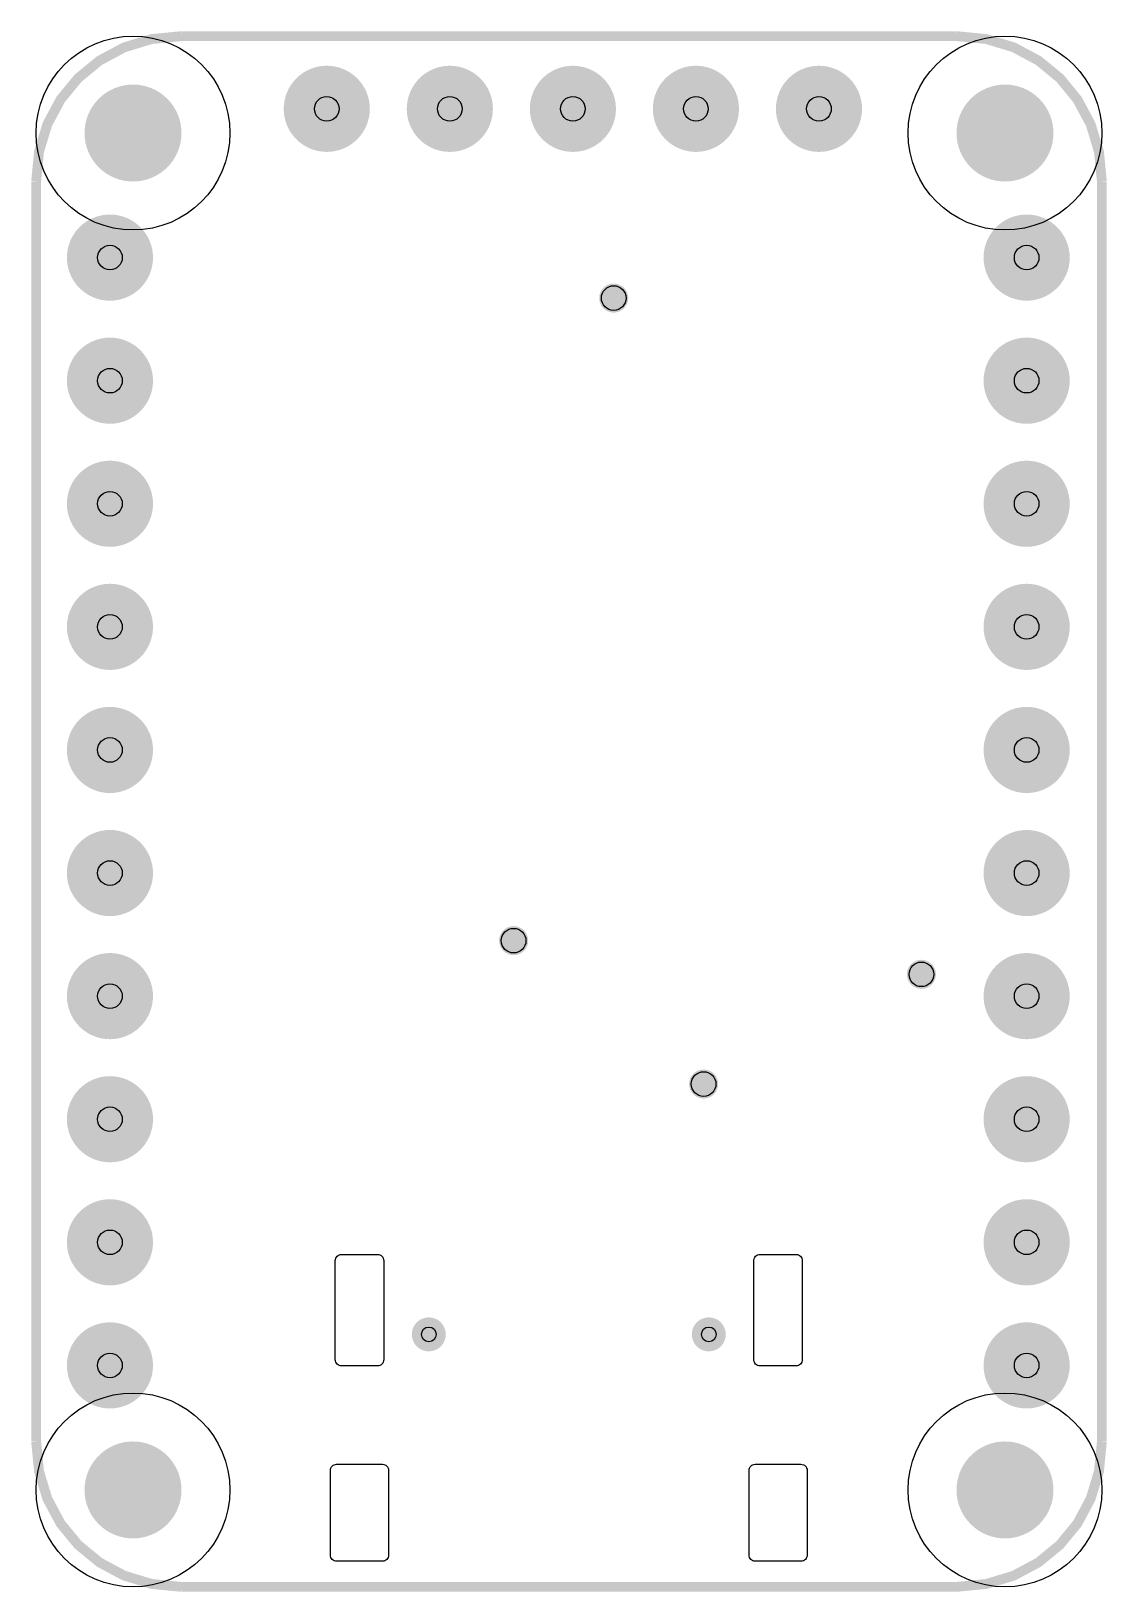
# Model space of a CAD drawing. Header units: centimetres. Extents: x -0.41 to 1.81, y -2.61 to 0.61.
import ezdxf

# ---------------------------------------------------------------- set-up
doc = ezdxf.new("R2010")
doc.units = ezdxf.units.CM
doc.layers.get('0').update_dxf_attribs({"linetype": 'CONTINUOUS'})
for name, color, linetype in [('1', 1, 'CONTINUOUS'), ('2', 2, 'CONTINUOUS'), ('3', 3, 'CONTINUOUS')]:
    doc.layers.add(name, color=color, linetype=linetype)

# ---------------------------------------------------------------- blocks, each defined once
blk = doc.blocks.new('EPAD')
at = {"const_width": 0.5}
blk.add_lwpolyline([(-0.25, 0, 1), (0.25, 0, 1)], format="xyb", close=True, dxfattribs=at)

msp = doc.modelspace()

# ---------------------------------------------------------------- linework, layer by layer
for centre, radius in [((-0.2, 0.4), 0.2), ((1.6, 0.4), 0.2), ((0.2, 0.45), 0.0254), ((0.454, 0.45), 0.0254), ((0.708, 0.45), 0.0254), ((0.962, 0.45), 0.0254), ((1.216, 0.45), 0.0254), ((-0.2476, 0.143), 0.0254), ((1.6447, 0.143), 0.0254), ((0.792279, 0.059525), 0.0254), ((-0.2476, -0.111), 0.0254), ((1.6447, -0.111), 0.0254), ((-0.2476, -0.365), 0.0254), ((1.6447, -0.365), 0.0254), ((-0.2476, -0.619), 0.0254), ((1.6447, -0.619), 0.0254), ((-0.2476, -0.873), 0.0254), ((1.6447, -0.873), 0.0254), ((-0.2476, -1.127), 0.0254), ((1.6447, -1.127), 0.0254), ((0.5857, -1.2665), 0.0254), ((1.42748, -1.33604), 0.0254), ((-0.2476, -1.381), 0.0254), ((1.6447, -1.381), 0.0254), ((0.9779, -1.56238), 0.0254), ((-0.2476, -1.635), 0.0254), ((1.6447, -1.635), 0.0254), ((-0.2476, -1.889), 0.0254), ((1.6447, -1.889), 0.0254), ((0.4106, -2.079), 0.01524), ((0.9886, -2.079), 0.01524), ((-0.2476, -2.143), 0.0254), ((1.6447, -2.143), 0.0254), ((-0.2, -2.4), 0.2), ((1.6, -2.4), 0.2)]:
    msp.add_circle(centre, radius)
at = {"layer": '2'}
for points in [[(0.2303, -1.914008), (0.3049, -1.914008), (0.307459, -1.914266), (0.309843, -1.915006), (0.312, -1.916177), (0.31388, -1.917728), (0.315431, -1.919608), (0.316602, -1.921765), (0.317342, -1.924149), (0.3176, -1.926708), (0.3176, -2.131308), (0.317342, -2.133867), (0.316602, -2.136251), (0.315431, -2.138408), (0.31388, -2.140288), (0.312, -2.141839), (0.309843, -2.14301), (0.307459, -2.14375), (0.3049, -2.144008), (0.2303, -2.144008), (0.227741, -2.14375), (0.225357, -2.14301), (0.2232, -2.141839), (0.22132, -2.140288), (0.219769, -2.138408), (0.218598, -2.136251), (0.217858, -2.133867), (0.2176, -2.131308), (0.2176, -1.926708), (0.217858, -1.924149), (0.218598, -1.921765), (0.219769, -1.919608), (0.22132, -1.917728), (0.2232, -1.916177), (0.225357, -1.915006), (0.227741, -1.914266), (0.2303, -1.914008)], [(1.0943, -1.914008), (1.1689, -1.914008), (1.171459, -1.914266), (1.173843, -1.915006), (1.176, -1.916177), (1.17788, -1.917728), (1.179431, -1.919608), (1.180602, -1.921765), (1.181342, -1.924149), (1.1816, -1.926708), (1.1816, -2.131308), (1.181342, -2.133867), (1.180602, -2.136251), (1.179431, -2.138408), (1.17788, -2.140288), (1.176, -2.141839), (1.173843, -2.14301), (1.171459, -2.14375), (1.1689, -2.144008), (1.0943, -2.144008), (1.091741, -2.14375), (1.089357, -2.14301), (1.0872, -2.141839), (1.08532, -2.140288), (1.083769, -2.138408), (1.082598, -2.136251), (1.081858, -2.133867), (1.0816, -2.131308), (1.0816, -1.926708), (1.081858, -1.924149), (1.082598, -1.921765), (1.083769, -1.919608), (1.08532, -1.917728), (1.0872, -1.916177), (1.089357, -1.915006), (1.091741, -1.914266), (1.0943, -1.914008)], [(0.2203, -2.347), (0.3149, -2.347), (0.317459, -2.347258), (0.319843, -2.347998), (0.322, -2.349169), (0.32388, -2.35072), (0.325431, -2.3526), (0.326602, -2.354757), (0.327342, -2.357141), (0.3276, -2.3597), (0.3276, -2.5343), (0.327342, -2.536859), (0.326602, -2.539243), (0.325431, -2.5414), (0.32388, -2.54328), (0.322, -2.544831), (0.319843, -2.546002), (0.317459, -2.546742), (0.3149, -2.547), (0.2203, -2.547), (0.217741, -2.546742), (0.215357, -2.546002), (0.2132, -2.544831), (0.21132, -2.54328), (0.209769, -2.5414), (0.208598, -2.539243), (0.207858, -2.536859), (0.2076, -2.5343), (0.2076, -2.3597), (0.207858, -2.357141), (0.208598, -2.354757), (0.209769, -2.3526), (0.21132, -2.35072), (0.2132, -2.349169), (0.215357, -2.347998), (0.217741, -2.347258), (0.2203, -2.347)], [(1.0843, -2.347), (1.1789, -2.347), (1.181459, -2.347258), (1.183843, -2.347998), (1.186, -2.349169), (1.18788, -2.35072), (1.189431, -2.3526), (1.190602, -2.354757), (1.191342, -2.357141), (1.1916, -2.3597), (1.1916, -2.5343), (1.191342, -2.536859), (1.190602, -2.539243), (1.189431, -2.5414), (1.18788, -2.54328), (1.186, -2.544831), (1.183843, -2.546002), (1.181459, -2.546742), (1.1789, -2.547), (1.0843, -2.547), (1.081741, -2.546742), (1.079357, -2.546002), (1.0772, -2.544831), (1.07532, -2.54328), (1.073769, -2.5414), (1.072598, -2.539243), (1.071858, -2.536859), (1.0716, -2.5343), (1.0716, -2.3597), (1.071858, -2.357141), (1.072598, -2.354757), (1.073769, -2.3526), (1.07532, -2.35072), (1.0772, -2.349169), (1.079357, -2.347998), (1.081741, -2.347258), (1.0843, -2.347)]]:
    msp.add_lwpolyline(points, close=True, dxfattribs=at)
at = {"layer": '3', "const_width": 0.02032}
for points in [[(-0.1, 0.6), (-0.16134, 0.594031), (-0.218066, 0.576855), (-0.269079, 0.549573), (-0.313281, 0.513281), (-0.349573, 0.46908), (-0.376855, 0.418066), (-0.394031, 0.36134), (-0.4, 0.3)], [(-0.1, 0.6), (1.5, 0.6)], [(1.5, 0.6), (1.56134, 0.594031), (1.618066, 0.576855), (1.669079, 0.549573), (1.713281, 0.513281), (1.749573, 0.46908), (1.776855, 0.418066), (1.794031, 0.36134), (1.8, 0.3)], [(-0.4, -2.3), (-0.4, 0.3)], [(1.8, 0.3), (1.8, -2.3)], [(-0.4, -2.3), (-0.394031, -2.36134), (-0.376855, -2.418066), (-0.349573, -2.46908), (-0.313281, -2.513281), (-0.269079, -2.549573), (-0.218066, -2.576855), (-0.16134, -2.594031), (-0.1, -2.6)], [(1.8, -2.3), (1.794031, -2.36134), (1.776855, -2.418066), (1.749573, -2.46908), (1.713281, -2.513281), (1.669079, -2.549573), (1.618066, -2.576855), (1.56134, -2.594031), (1.5, -2.6), (-0.1, -2.6)]]:
    msp.add_lwpolyline(points, dxfattribs=at)

# ---------------------------------------------------------------- block references
at = {"layer": '1', "xscale": 0.06, "yscale": 0.06}
for p in [(0.792279, 0.059525), (0.5857, -1.2665), (1.42748, -1.33604), (0.9779, -1.56238)]:
    msp.add_blockref('EPAD', p, dxfattribs=at)
at = {"layer": '2'}
for p, xscale, yscale in [((0.2, 0.45), 0.1778, 0.1778), ((0.454, 0.45), 0.1778, 0.1778), ((0.708, 0.45), 0.1778, 0.1778), ((0.962, 0.45), 0.1778, 0.1778), ((1.216, 0.45), 0.1778, 0.1778), ((-0.2, 0.4), 0.2001, 0.2001), ((1.6, 0.4), 0.2001, 0.2001), ((-0.2476, 0.143), 0.1778, 0.1778), ((1.6447, 0.143), 0.1778, 0.1778), ((-0.2476, -0.111), 0.1778, 0.1778), ((1.6447, -0.111), 0.1778, 0.1778), ((-0.2476, -0.365), 0.1778, 0.1778), ((1.6447, -0.365), 0.1778, 0.1778), ((-0.2476, -0.619), 0.1778, 0.1778), ((1.6447, -0.619), 0.1778, 0.1778), ((-0.2476, -0.873), 0.1778, 0.1778), ((1.6447, -0.873), 0.1778, 0.1778), ((-0.2476, -1.127), 0.1778, 0.1778), ((1.6447, -1.127), 0.1778, 0.1778), ((-0.2476, -1.381), 0.1778, 0.1778), ((1.6447, -1.381), 0.1778, 0.1778), ((-0.2476, -1.635), 0.1778, 0.1778), ((1.6447, -1.635), 0.1778, 0.1778), ((-0.2476, -1.889), 0.1778, 0.1778), ((1.6447, -1.889), 0.1778, 0.1778), ((-0.2476, -2.143), 0.1778, 0.1778), ((0.4106, -2.079), 0.07001, 0.07001), ((0.9886, -2.079), 0.07001, 0.07001), ((1.6447, -2.143), 0.1778, 0.1778), ((-0.2, -2.4), 0.2001, 0.2001), ((1.6, -2.4), 0.2001, 0.2001)]:
    msp.add_blockref('EPAD', p, dxfattribs=dict(at, xscale=xscale, yscale=yscale))

doc.saveas('drawing.dxf')
